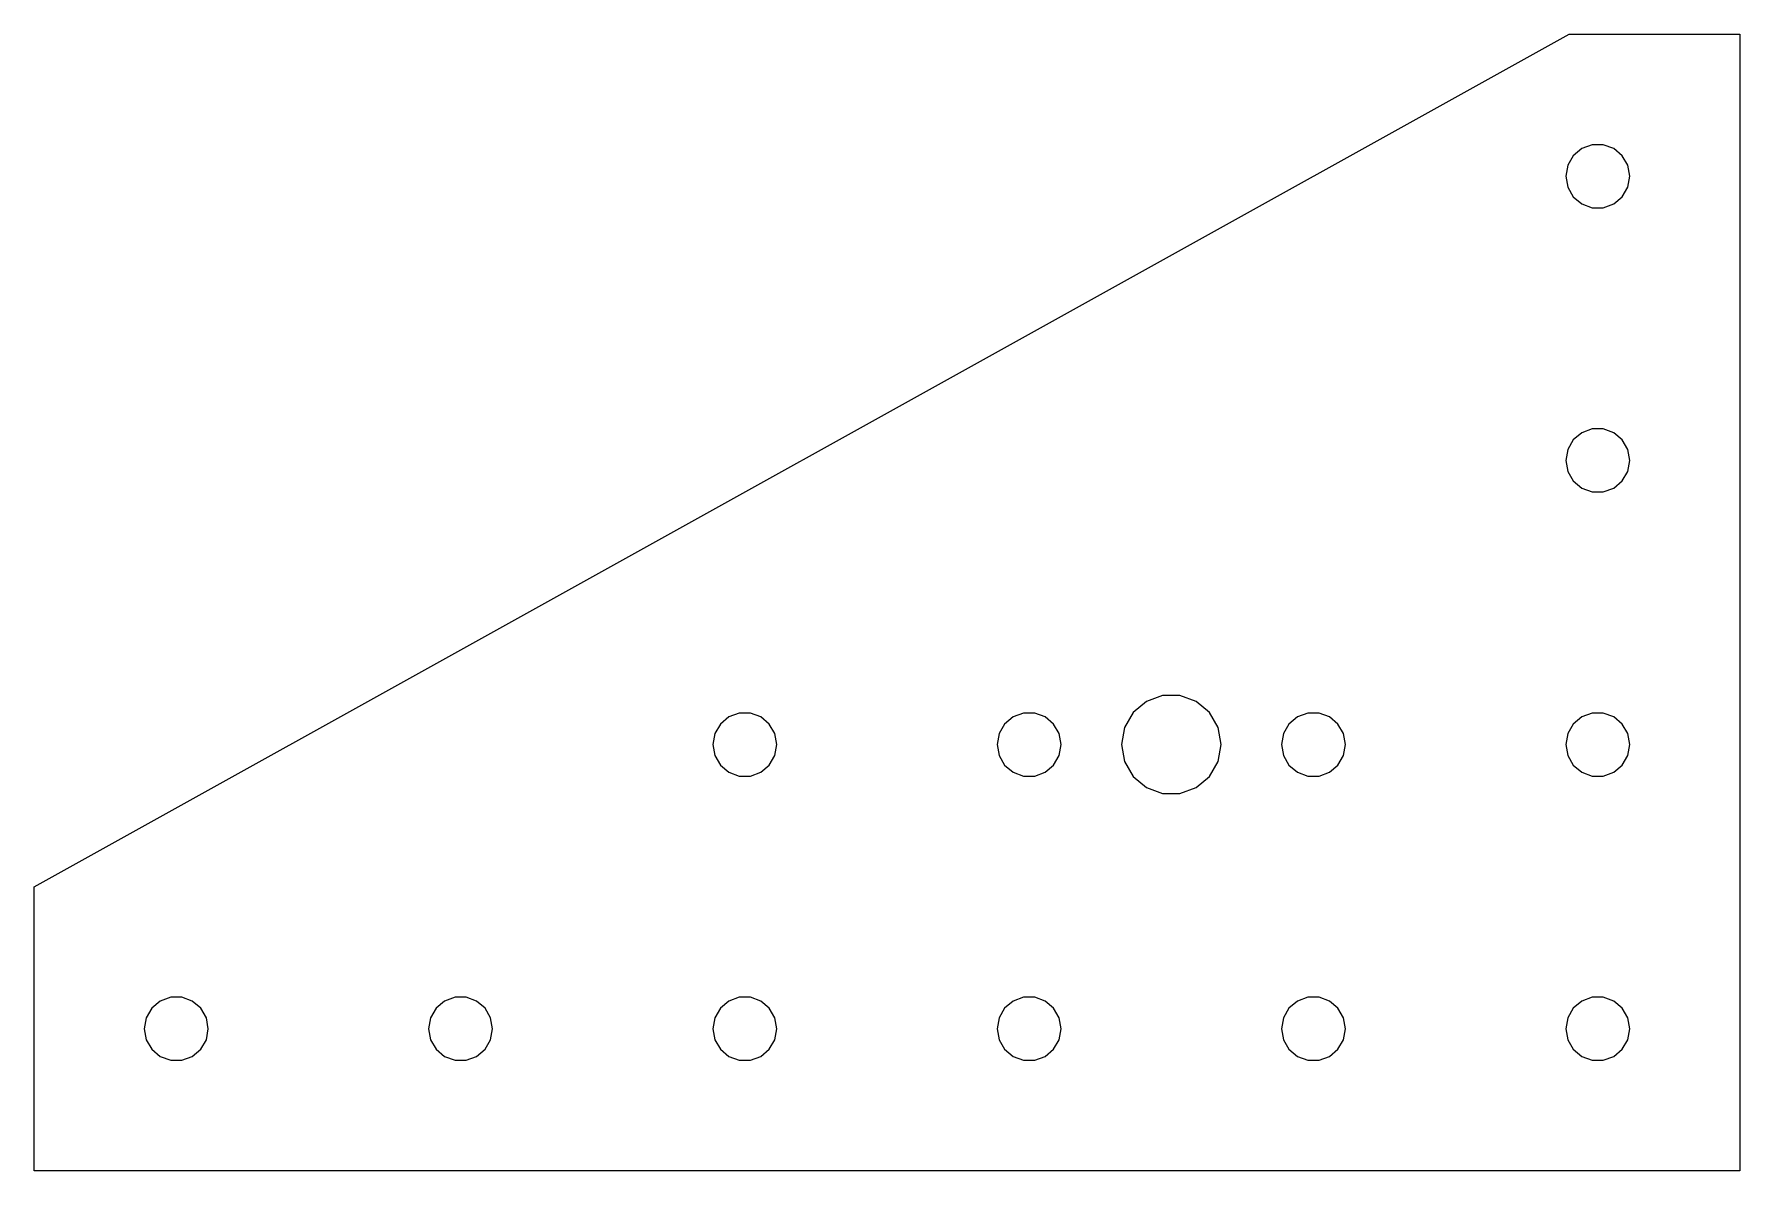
# Model space of a CAD drawing. Header units: inches. Extents: x 12.1 to 36.1, y 5.5 to 21.5.
import ezdxf

# ---------------------------------------------------------------- set-up
doc = ezdxf.new("R2010")
doc.units = ezdxf.units.IN
doc.header["$MEASUREMENT"] = 0

# ---------------------------------------------------------------- blocks, each defined once
blk = doc.blocks.new('block 2')
at = {"color": 7, "lineweight": 25}
blk.add_lwpolyline([(30.017, 11.972), (29.87, 11.919)], dxfattribs=at)
blk = doc.blocks.new('block 3')
at = {"color": 7, "lineweight": 25}
blk.add_lwpolyline([(28.445, 12.135), (28.216, 12.218)], dxfattribs=at)
blk = doc.blocks.new('block 4')
at = {"color": 7, "lineweight": 25}
blk.add_lwpolyline([(34.017, 15.972), (33.87, 15.919)], dxfattribs=at)
blk = doc.blocks.new('block 5')
at = {"color": 7, "lineweight": 25}
blk.add_lwpolyline([(13.87, 7.919), (13.75, 7.818)], dxfattribs=at)
blk = doc.blocks.new('block 6')
at = {"color": 7, "lineweight": 25}
blk.add_lwpolyline([(13.75, 7.818), (13.672, 7.683)], dxfattribs=at)
blk = doc.blocks.new('block 7')
at = {"color": 7, "lineweight": 25}
blk.add_lwpolyline([(33.87, 19.139), (34.017, 19.086)], dxfattribs=at)
blk = doc.blocks.new('block 8')
at = {"color": 7, "lineweight": 25}
blk.add_lwpolyline([(22.518, 7.375), (22.545, 7.529)], dxfattribs=at)
blk = doc.blocks.new('block 9')
at = {"color": 7, "lineweight": 25}
blk.add_lwpolyline([(14.017, 7.972), (13.87, 7.919)], dxfattribs=at)
blk = doc.blocks.new('block 10')
at = {"color": 7, "lineweight": 25}
blk.add_lwpolyline([(25.672, 7.683), (25.645, 7.529)], dxfattribs=at)
blk = doc.blocks.new('block 11')
at = {"color": 7, "lineweight": 25}
blk.add_lwpolyline([(13.672, 7.683), (13.645, 7.529)], dxfattribs=at)
blk = doc.blocks.new('block 12')
at = {"color": 7, "lineweight": 25}
blk.add_lwpolyline([(29.672, 11.683), (29.645, 11.529)], dxfattribs=at)
blk = doc.blocks.new('block 13')
at = {"color": 7, "lineweight": 25}
blk.add_lwpolyline([(14.173, 7.972), (14.017, 7.972)], dxfattribs=at)
blk = doc.blocks.new('block 14')
at = {"color": 7, "lineweight": 25}
blk.add_lwpolyline([(33.672, 15.683), (33.645, 15.529)], dxfattribs=at)
blk = doc.blocks.new('block 15')
at = {"color": 7, "lineweight": 25}
blk.add_lwpolyline([(14.32, 7.919), (14.173, 7.972)], dxfattribs=at)
blk = doc.blocks.new('block 16')
at = {"color": 7, "lineweight": 25}
blk.add_lwpolyline([(26.017, 11.086), (26.173, 11.086)], dxfattribs=at)
blk = doc.blocks.new('block 17')
at = {"color": 7, "lineweight": 25}
blk.add_lwpolyline([(26.173, 7.972), (26.017, 7.972)], dxfattribs=at)
blk = doc.blocks.new('block 18')
at = {"color": 7, "lineweight": 25}
blk.add_lwpolyline([(13.672, 7.375), (13.75, 7.24)], dxfattribs=at)
blk = doc.blocks.new('block 19')
at = {"color": 7, "lineweight": 25}
blk.add_lwpolyline([(13.645, 7.529), (13.672, 7.375)], dxfattribs=at)
blk = doc.blocks.new('block 20')
at = {"color": 7, "lineweight": 25}
blk.add_lwpolyline([(30.173, 11.972), (30.017, 11.972)], dxfattribs=at)
blk = doc.blocks.new('block 21')
at = {"color": 7, "lineweight": 25}
blk.add_lwpolyline([(12.095, 5.529), (12.095, 9.529)], dxfattribs=at)
blk = doc.blocks.new('block 22')
at = {"color": 7, "lineweight": 25}
blk.add_lwpolyline([(34.173, 15.972), (34.017, 15.972)], dxfattribs=at)
blk = doc.blocks.new('block 23')
at = {"color": 7, "lineweight": 25}
blk.add_lwpolyline([(13.75, 7.24), (13.87, 7.139)], dxfattribs=at)
blk = doc.blocks.new('block 24')
at = {"color": 7, "lineweight": 25}
blk.add_lwpolyline([(34.017, 19.086), (34.173, 19.086)], dxfattribs=at)
blk = doc.blocks.new('block 25')
at = {"color": 7, "lineweight": 25}
blk.add_lwpolyline([(25.645, 7.529), (25.672, 7.375)], dxfattribs=at)
blk = doc.blocks.new('block 26')
at = {"color": 7, "lineweight": 25}
blk.add_lwpolyline([(22.439, 7.24), (22.518, 7.375)], dxfattribs=at)
blk = doc.blocks.new('block 27')
at = {"color": 7, "lineweight": 25}
blk.add_lwpolyline([(13.87, 7.139), (14.017, 7.086)], dxfattribs=at)
blk = doc.blocks.new('block 28')
at = {"color": 7, "lineweight": 25}
blk.add_lwpolyline([(29.645, 11.529), (29.672, 11.375)], dxfattribs=at)
blk = doc.blocks.new('block 29')
at = {"color": 7, "lineweight": 25}
blk.add_lwpolyline([(28.753, 11.29), (28.795, 11.529)], dxfattribs=at)
blk = doc.blocks.new('block 30')
at = {"color": 7, "lineweight": 25}
blk.add_lwpolyline([(33.645, 15.529), (33.672, 15.375)], dxfattribs=at)
blk = doc.blocks.new('block 31')
at = {"color": 7, "lineweight": 25}
blk.add_lwpolyline([(14.017, 7.086), (14.173, 7.086)], dxfattribs=at)
blk = doc.blocks.new('block 32')
at = {"color": 7, "lineweight": 25}
blk.add_lwpolyline([(27.745, 10.923), (27.973, 10.84)], dxfattribs=at)
blk = doc.blocks.new('block 33')
at = {"color": 7, "lineweight": 25}
blk.add_lwpolyline([(14.173, 7.086), (14.32, 7.139)], dxfattribs=at)
blk = doc.blocks.new('block 34')
at = {"color": 7, "lineweight": 25}
blk.add_lwpolyline([(26.32, 7.919), (26.173, 7.972)], dxfattribs=at)
blk = doc.blocks.new('block 35')
at = {"color": 7, "lineweight": 25}
blk.add_lwpolyline([(30.32, 11.919), (30.173, 11.972)], dxfattribs=at)
blk = doc.blocks.new('block 36')
at = {"color": 7, "lineweight": 25}
blk.add_lwpolyline([(34.32, 15.919), (34.173, 15.972)], dxfattribs=at)
blk = doc.blocks.new('block 37')
at = {"color": 7, "lineweight": 25}
blk.add_lwpolyline([(14.518, 7.683), (14.439, 7.818)], dxfattribs=at)
blk = doc.blocks.new('block 38')
at = {"color": 7, "lineweight": 25}
blk.add_lwpolyline([(34.173, 19.086), (34.32, 19.139)], dxfattribs=at)
blk = doc.blocks.new('block 39')
at = {"color": 7, "lineweight": 25}
blk.add_lwpolyline([(22.32, 7.139), (22.439, 7.24)], dxfattribs=at)
blk = doc.blocks.new('block 40')
at = {"color": 7, "lineweight": 25}
blk.add_lwpolyline([(25.672, 7.375), (25.75, 7.24)], dxfattribs=at)
blk = doc.blocks.new('block 41')
at = {"color": 7, "lineweight": 25}
blk.add_lwpolyline([(14.439, 7.818), (14.32, 7.919)], dxfattribs=at)
blk = doc.blocks.new('block 42')
at = {"color": 7, "lineweight": 25}
blk.add_lwpolyline([(17.87, 7.919), (17.75, 7.818)], dxfattribs=at)
blk = doc.blocks.new('block 43')
at = {"color": 7, "lineweight": 25}
blk.add_lwpolyline([(29.672, 11.375), (29.75, 11.24)], dxfattribs=at)
blk = doc.blocks.new('block 44')
at = {"color": 7, "lineweight": 25}
blk.add_lwpolyline([(28.631, 11.079), (28.753, 11.29)], dxfattribs=at)
blk = doc.blocks.new('block 45')
at = {"color": 7, "lineweight": 25}
blk.add_lwpolyline([(21.87, 11.919), (21.75, 11.818)], dxfattribs=at)
blk = doc.blocks.new('block 46')
at = {"color": 7, "lineweight": 25}
blk.add_lwpolyline([(33.672, 15.375), (33.75, 15.24)], dxfattribs=at)
blk = doc.blocks.new('block 47')
at = {"color": 7, "lineweight": 25}
blk.add_lwpolyline([(14.545, 7.529), (14.518, 7.683)], dxfattribs=at)
blk = doc.blocks.new('block 48')
at = {"color": 7, "lineweight": 25}
blk.add_lwpolyline([(17.75, 7.818), (17.672, 7.683)], dxfattribs=at)
blk = doc.blocks.new('block 49')
at = {"color": 7, "lineweight": 25}
blk.add_lwpolyline([(26.439, 7.818), (26.32, 7.919)], dxfattribs=at)
blk = doc.blocks.new('block 50')
at = {"color": 7, "lineweight": 25}
blk.add_lwpolyline([(21.75, 11.818), (21.672, 11.683)], dxfattribs=at)
blk = doc.blocks.new('block 51')
at = {"color": 7, "lineweight": 25}
blk.add_lwpolyline([(18.017, 7.972), (17.87, 7.919)], dxfattribs=at)
blk = doc.blocks.new('block 52')
at = {"color": 7, "lineweight": 25}
blk.add_lwpolyline([(30.439, 11.818), (30.32, 11.919)], dxfattribs=at)
blk = doc.blocks.new('block 53')
at = {"color": 7, "lineweight": 25}
blk.add_lwpolyline([(34.32, 19.139), (34.439, 19.24)], dxfattribs=at)
blk = doc.blocks.new('block 54')
at = {"color": 7, "lineweight": 25}
blk.add_lwpolyline([(14.518, 7.375), (14.545, 7.529)], dxfattribs=at)
blk = doc.blocks.new('block 55')
at = {"color": 7, "lineweight": 25}
blk.add_lwpolyline([(34.439, 15.818), (34.32, 15.919)], dxfattribs=at)
blk = doc.blocks.new('block 56')
at = {"color": 7, "lineweight": 25}
blk.add_lwpolyline([(22.173, 7.086), (22.32, 7.139)], dxfattribs=at)
blk = doc.blocks.new('block 57')
at = {"color": 7, "lineweight": 25}
blk.add_lwpolyline([(17.672, 7.683), (17.645, 7.529)], dxfattribs=at)
blk = doc.blocks.new('block 58')
at = {"color": 7, "lineweight": 25}
blk.add_lwpolyline([(25.75, 7.24), (25.87, 7.139)], dxfattribs=at)
blk = doc.blocks.new('block 59')
at = {"color": 7, "lineweight": 25}
blk.add_lwpolyline([(21.672, 11.683), (21.645, 11.529)], dxfattribs=at)
blk = doc.blocks.new('block 60')
at = {"color": 7, "lineweight": 25}
blk.add_lwpolyline([(18.173, 7.972), (18.017, 7.972)], dxfattribs=at)
blk = doc.blocks.new('block 61')
at = {"color": 7, "lineweight": 25}
blk.add_lwpolyline([(29.75, 11.24), (29.87, 11.139)], dxfattribs=at)
blk = doc.blocks.new('block 62')
at = {"color": 7, "lineweight": 25}
blk.add_lwpolyline([(28.445, 10.923), (28.631, 11.079)], dxfattribs=at)
blk = doc.blocks.new('block 63')
at = {"color": 7, "lineweight": 25}
blk.add_lwpolyline([(14.439, 7.24), (14.518, 7.375)], dxfattribs=at)
blk = doc.blocks.new('block 64')
at = {"color": 7, "lineweight": 25}
blk.add_lwpolyline([(17.645, 7.529), (17.672, 7.375)], dxfattribs=at)
blk = doc.blocks.new('block 65')
at = {"color": 7, "lineweight": 25}
blk.add_lwpolyline([(21.645, 11.529), (21.672, 11.375)], dxfattribs=at)
blk = doc.blocks.new('block 66')
at = {"color": 7, "lineweight": 25}
blk.add_lwpolyline([(34.439, 19.24), (34.518, 19.375)], dxfattribs=at)
blk = doc.blocks.new('block 67')
at = {"color": 7, "lineweight": 25}
blk.add_lwpolyline([(18.32, 7.919), (18.173, 7.972)], dxfattribs=at)
blk = doc.blocks.new('block 68')
at = {"color": 7, "lineweight": 25}
blk.add_lwpolyline([(34.518, 15.683), (34.439, 15.818)], dxfattribs=at)
blk = doc.blocks.new('block 69')
at = {"color": 7, "lineweight": 25}
blk.add_lwpolyline([(25.87, 7.139), (26.017, 7.086)], dxfattribs=at)
blk = doc.blocks.new('block 70')
at = {"color": 7, "lineweight": 25}
blk.add_lwpolyline([(29.87, 11.139), (30.017, 11.086)], dxfattribs=at)
blk = doc.blocks.new('block 71')
at = {"color": 7, "lineweight": 25}
blk.add_lwpolyline([(14.32, 7.139), (14.439, 7.24)], dxfattribs=at)
blk = doc.blocks.new('block 72')
at = {"color": 7, "lineweight": 25}
blk.add_lwpolyline([(17.672, 7.375), (17.75, 7.24)], dxfattribs=at)
blk = doc.blocks.new('block 73')
at = {"color": 7, "lineweight": 25}
blk.add_lwpolyline([(21.672, 11.375), (21.75, 11.24)], dxfattribs=at)
blk = doc.blocks.new('block 74')
at = {"color": 7, "lineweight": 25}
blk.add_lwpolyline([(18.439, 7.818), (18.32, 7.919)], dxfattribs=at)
blk = doc.blocks.new('block 75')
at = {"color": 7, "lineweight": 25}
blk.add_lwpolyline([(34.545, 15.529), (34.518, 15.683)], dxfattribs=at)
blk = doc.blocks.new('block 76')
at = {"color": 7, "lineweight": 25}
blk.add_lwpolyline([(17.75, 7.24), (17.87, 7.139)], dxfattribs=at)
blk = doc.blocks.new('block 77')
at = {"color": 7, "lineweight": 25}
blk.add_lwpolyline([(17.87, 7.139), (18.017, 7.086)], dxfattribs=at)
blk = doc.blocks.new('block 78')
at = {"color": 7, "lineweight": 25}
blk.add_lwpolyline([(18.017, 7.086), (18.173, 7.086)], dxfattribs=at)
blk = doc.blocks.new('block 79')
at = {"color": 7, "lineweight": 25}
blk.add_lwpolyline([(27.973, 10.84), (28.216, 10.84)], dxfattribs=at)
blk = doc.blocks.new('block 80')
at = {"color": 7, "lineweight": 25}
blk.add_lwpolyline([(22.017, 11.972), (21.87, 11.919)], dxfattribs=at)
blk = doc.blocks.new('block 81')
at = {"color": 7, "lineweight": 25}
blk.add_lwpolyline([(22.173, 11.972), (22.017, 11.972)], dxfattribs=at)
blk = doc.blocks.new('block 82')
at = {"color": 7, "lineweight": 25}
blk.add_lwpolyline([(30.518, 11.683), (30.439, 11.818)], dxfattribs=at)
blk = doc.blocks.new('block 83')
at = {"color": 7, "lineweight": 25}
blk.add_lwpolyline([(12.095, 9.529), (33.695, 21.529)], dxfattribs=at)
blk = doc.blocks.new('block 84')
at = {"color": 7, "lineweight": 25}
blk.add_lwpolyline([(28.216, 10.84), (28.445, 10.923)], dxfattribs=at)
blk = doc.blocks.new('block 85')
at = {"color": 7, "lineweight": 25}
blk.add_lwpolyline([(29.87, 7.919), (29.75, 7.818)], dxfattribs=at)
blk = doc.blocks.new('block 86')
at = {"color": 7, "lineweight": 25}
blk.add_lwpolyline([(18.518, 7.683), (18.439, 7.818)], dxfattribs=at)
blk = doc.blocks.new('block 87')
at = {"color": 7, "lineweight": 25}
blk.add_lwpolyline([(33.75, 15.24), (33.87, 15.139)], dxfattribs=at)
blk = doc.blocks.new('block 88')
at = {"color": 7, "lineweight": 25}
blk.add_lwpolyline([(33.87, 11.919), (33.75, 11.818)], dxfattribs=at)
blk = doc.blocks.new('block 89')
at = {"color": 7, "lineweight": 25}
blk.add_lwpolyline([(22.518, 11.683), (22.439, 11.818)], dxfattribs=at)
blk = doc.blocks.new('block 90')
at = {"color": 7, "lineweight": 25}
blk.add_lwpolyline([(26.518, 7.683), (26.439, 7.818)], dxfattribs=at)
blk = doc.blocks.new('block 91')
at = {"color": 7, "lineweight": 25}
blk.add_lwpolyline([(29.75, 7.818), (29.672, 7.683)], dxfattribs=at)
blk = doc.blocks.new('block 92')
at = {"color": 7, "lineweight": 25}
blk.add_lwpolyline([(30.545, 11.529), (30.518, 11.683)], dxfattribs=at)
blk = doc.blocks.new('block 93')
at = {"color": 7, "lineweight": 25}
blk.add_lwpolyline([(33.75, 11.818), (33.672, 11.683)], dxfattribs=at)
blk = doc.blocks.new('block 94')
at = {"color": 7, "lineweight": 25}
blk.add_lwpolyline([(21.87, 7.919), (21.75, 7.818)], dxfattribs=at)
blk = doc.blocks.new('block 95')
at = {"color": 7, "lineweight": 25}
blk.add_lwpolyline([(30.017, 7.972), (29.87, 7.919)], dxfattribs=at)
blk = doc.blocks.new('block 96')
at = {"color": 7, "lineweight": 25}
blk.add_lwpolyline([(21.75, 11.24), (21.87, 11.139)], dxfattribs=at)
blk = doc.blocks.new('block 97')
at = {"color": 7, "lineweight": 25}
blk.add_lwpolyline([(22.439, 11.818), (22.32, 11.919)], dxfattribs=at)
blk = doc.blocks.new('block 98')
at = {"color": 7, "lineweight": 25}
blk.add_lwpolyline([(25.87, 11.919), (25.75, 11.818)], dxfattribs=at)
blk = doc.blocks.new('block 99')
at = {"color": 7, "lineweight": 25}
blk.add_lwpolyline([(34.017, 11.972), (33.87, 11.919)], dxfattribs=at)
blk = doc.blocks.new('block 100')
at = {"color": 7, "lineweight": 25}
blk.add_lwpolyline([(33.87, 19.919), (33.75, 19.818)], dxfattribs=at)
blk = doc.blocks.new('block 101')
at = {"color": 7, "lineweight": 25}
blk.add_lwpolyline([(21.75, 7.818), (21.672, 7.683)], dxfattribs=at)
blk = doc.blocks.new('block 102')
at = {"color": 7, "lineweight": 25}
blk.add_lwpolyline([(33.87, 15.139), (34.017, 15.086)], dxfattribs=at)
blk = doc.blocks.new('block 103')
at = {"color": 7, "lineweight": 25}
blk.add_lwpolyline([(18.545, 7.529), (18.518, 7.683)], dxfattribs=at)
blk = doc.blocks.new('block 104')
at = {"color": 7, "lineweight": 25}
blk.add_lwpolyline([(29.672, 7.683), (29.645, 7.529)], dxfattribs=at)
blk = doc.blocks.new('block 105')
at = {"color": 7, "lineweight": 25}
blk.add_lwpolyline([(26.518, 7.375), (26.545, 7.529)], dxfattribs=at)
blk = doc.blocks.new('block 106')
at = {"color": 7, "lineweight": 25}
blk.add_lwpolyline([(22.545, 11.529), (22.518, 11.683)], dxfattribs=at)
blk = doc.blocks.new('block 107')
at = {"color": 7, "lineweight": 25}
blk.add_lwpolyline([(26.545, 7.529), (26.518, 7.683)], dxfattribs=at)
blk = doc.blocks.new('block 108')
at = {"color": 7, "lineweight": 25}
blk.add_lwpolyline([(25.75, 11.818), (25.672, 11.683)], dxfattribs=at)
blk = doc.blocks.new('block 109')
at = {"color": 7, "lineweight": 25}
blk.add_lwpolyline([(30.518, 11.375), (30.545, 11.529)], dxfattribs=at)
blk = doc.blocks.new('block 110')
at = {"color": 7, "lineweight": 25}
blk.add_lwpolyline([(33.75, 19.818), (33.672, 19.683)], dxfattribs=at)
blk = doc.blocks.new('block 111')
at = {"color": 7, "lineweight": 25}
blk.add_lwpolyline([(33.672, 11.683), (33.645, 11.529)], dxfattribs=at)
blk = doc.blocks.new('block 112')
at = {"color": 7, "lineweight": 25}
blk.add_lwpolyline([(22.017, 7.972), (21.87, 7.919)], dxfattribs=at)
blk = doc.blocks.new('block 113')
at = {"color": 7, "lineweight": 25}
blk.add_lwpolyline([(30.173, 7.972), (30.017, 7.972)], dxfattribs=at)
blk = doc.blocks.new('block 114')
at = {"color": 7, "lineweight": 25}
blk.add_lwpolyline([(21.87, 11.139), (22.017, 11.086)], dxfattribs=at)
blk = doc.blocks.new('block 115')
at = {"color": 7, "lineweight": 25}
blk.add_lwpolyline([(30.017, 11.086), (30.173, 11.086)], dxfattribs=at)
blk = doc.blocks.new('block 116')
at = {"color": 7, "lineweight": 25}
blk.add_lwpolyline([(22.32, 11.919), (22.173, 11.972)], dxfattribs=at)
blk = doc.blocks.new('block 117')
at = {"color": 7, "lineweight": 25}
blk.add_lwpolyline([(26.017, 11.972), (25.87, 11.919)], dxfattribs=at)
blk = doc.blocks.new('block 118')
at = {"color": 7, "lineweight": 25}
blk.add_lwpolyline([(34.173, 11.972), (34.017, 11.972)], dxfattribs=at)
blk = doc.blocks.new('block 119')
at = {"color": 7, "lineweight": 25}
blk.add_lwpolyline([(34.017, 15.086), (34.173, 15.086)], dxfattribs=at)
blk = doc.blocks.new('block 120')
at = {"color": 7, "lineweight": 25}
blk.add_lwpolyline([(34.017, 19.972), (33.87, 19.919)], dxfattribs=at)
blk = doc.blocks.new('block 121')
at = {"color": 7, "lineweight": 25}
blk.add_lwpolyline([(18.518, 7.375), (18.545, 7.529)], dxfattribs=at)
blk = doc.blocks.new('block 122')
at = {"color": 7, "lineweight": 25}
blk.add_lwpolyline([(29.645, 7.529), (29.672, 7.375)], dxfattribs=at)
blk = doc.blocks.new('block 123')
at = {"color": 7, "lineweight": 25}
blk.add_lwpolyline([(21.672, 7.683), (21.645, 7.529)], dxfattribs=at)
blk = doc.blocks.new('block 124')
at = {"color": 7, "lineweight": 25}
blk.add_lwpolyline([(33.645, 11.529), (33.672, 11.375)], dxfattribs=at)
blk = doc.blocks.new('block 125')
at = {"color": 7, "lineweight": 25}
blk.add_lwpolyline([(25.672, 11.683), (25.645, 11.529)], dxfattribs=at)
blk = doc.blocks.new('block 126')
at = {"color": 7, "lineweight": 25}
blk.add_lwpolyline([(30.439, 11.24), (30.518, 11.375)], dxfattribs=at)
blk = doc.blocks.new('block 127')
at = {"color": 7, "lineweight": 25}
blk.add_lwpolyline([(22.518, 11.375), (22.545, 11.529)], dxfattribs=at)
blk = doc.blocks.new('block 128')
at = {"color": 7, "lineweight": 25}
blk.add_lwpolyline([(33.672, 19.683), (33.645, 19.529)], dxfattribs=at)
blk = doc.blocks.new('block 129')
at = {"color": 7, "lineweight": 25}
blk.add_lwpolyline([(30.32, 7.919), (30.173, 7.972)], dxfattribs=at)
blk = doc.blocks.new('block 130')
at = {"color": 7, "lineweight": 25}
blk.add_lwpolyline([(30.32, 11.139), (30.439, 11.24)], dxfattribs=at)
blk = doc.blocks.new('block 131')
at = {"color": 7, "lineweight": 25}
blk.add_lwpolyline([(30.173, 11.086), (30.32, 11.139)], dxfattribs=at)
blk = doc.blocks.new('block 132')
at = {"color": 7, "lineweight": 25}
blk.add_lwpolyline([(22.173, 7.972), (22.017, 7.972)], dxfattribs=at)
blk = doc.blocks.new('block 133')
at = {"color": 7, "lineweight": 25}
blk.add_lwpolyline([(34.32, 11.919), (34.173, 11.972)], dxfattribs=at)
blk = doc.blocks.new('block 134')
at = {"color": 7, "lineweight": 25}
blk.add_lwpolyline([(22.017, 11.086), (22.173, 11.086)], dxfattribs=at)
blk = doc.blocks.new('block 135')
at = {"color": 7, "lineweight": 25}
blk.add_lwpolyline([(34.173, 15.086), (34.32, 15.139)], dxfattribs=at)
blk = doc.blocks.new('block 136')
at = {"color": 7, "lineweight": 25}
blk.add_lwpolyline([(34.173, 19.972), (34.017, 19.972)], dxfattribs=at)
blk = doc.blocks.new('block 137')
at = {"color": 7, "lineweight": 25}
blk.add_lwpolyline([(29.672, 7.375), (29.75, 7.24)], dxfattribs=at)
blk = doc.blocks.new('block 138')
at = {"color": 7, "lineweight": 25}
blk.add_lwpolyline([(26.439, 7.24), (26.518, 7.375)], dxfattribs=at)
blk = doc.blocks.new('block 139')
at = {"color": 7, "lineweight": 25}
blk.add_lwpolyline([(18.439, 7.24), (18.518, 7.375)], dxfattribs=at)
blk = doc.blocks.new('block 140')
at = {"color": 7, "lineweight": 25}
blk.add_lwpolyline([(26.32, 7.139), (26.439, 7.24)], dxfattribs=at)
blk = doc.blocks.new('block 141')
at = {"color": 7, "lineweight": 25}
blk.add_lwpolyline([(21.645, 7.529), (21.672, 7.375)], dxfattribs=at)
blk = doc.blocks.new('block 142')
at = {"color": 7, "lineweight": 25}
blk.add_lwpolyline([(33.672, 11.375), (33.75, 11.24)], dxfattribs=at)
blk = doc.blocks.new('block 143')
at = {"color": 7, "lineweight": 25}
blk.add_lwpolyline([(30.439, 7.818), (30.32, 7.919)], dxfattribs=at)
blk = doc.blocks.new('block 144')
at = {"color": 7, "lineweight": 25}
blk.add_lwpolyline([(25.645, 11.529), (25.672, 11.375)], dxfattribs=at)
blk = doc.blocks.new('block 145')
at = {"color": 7, "lineweight": 25}
blk.add_lwpolyline([(22.439, 11.24), (22.518, 11.375)], dxfattribs=at)
blk = doc.blocks.new('block 146')
at = {"color": 7, "lineweight": 25}
blk.add_lwpolyline([(34.439, 11.818), (34.32, 11.919)], dxfattribs=at)
blk = doc.blocks.new('block 147')
at = {"color": 7, "lineweight": 25}
blk.add_lwpolyline([(22.32, 7.919), (22.173, 7.972)], dxfattribs=at)
blk = doc.blocks.new('block 148')
at = {"color": 7, "lineweight": 25}
blk.add_lwpolyline([(34.32, 15.139), (34.439, 15.24)], dxfattribs=at)
blk = doc.blocks.new('block 149')
at = {"color": 7, "lineweight": 25}
blk.add_lwpolyline([(22.173, 11.086), (22.32, 11.139)], dxfattribs=at)
blk = doc.blocks.new('block 150')
at = {"color": 7, "lineweight": 25}
blk.add_lwpolyline([(29.75, 7.24), (29.87, 7.139)], dxfattribs=at)
blk = doc.blocks.new('block 151')
at = {"color": 7, "lineweight": 25}
blk.add_lwpolyline([(26.173, 7.086), (26.32, 7.139)], dxfattribs=at)
blk = doc.blocks.new('block 152')
at = {"color": 7, "lineweight": 25}
blk.add_lwpolyline([(34.32, 19.919), (34.173, 19.972)], dxfattribs=at)
blk = doc.blocks.new('block 153')
at = {"color": 7, "lineweight": 25}
blk.add_lwpolyline([(18.32, 7.139), (18.439, 7.24)], dxfattribs=at)
blk = doc.blocks.new('block 154')
at = {"color": 7, "lineweight": 25}
blk.add_lwpolyline([(34.518, 11.683), (34.439, 11.818)], dxfattribs=at)
blk = doc.blocks.new('block 155')
at = {"color": 7, "lineweight": 25}
blk.add_lwpolyline([(21.672, 7.375), (21.75, 7.24)], dxfattribs=at)
blk = doc.blocks.new('block 156')
at = {"color": 7, "lineweight": 25}
blk.add_lwpolyline([(34.439, 15.24), (34.518, 15.375)], dxfattribs=at)
blk = doc.blocks.new('block 157')
at = {"color": 7, "lineweight": 25}
blk.add_lwpolyline([(29.87, 7.139), (30.017, 7.086)], dxfattribs=at)
blk = doc.blocks.new('block 158')
at = {"color": 7, "lineweight": 25}
blk.add_lwpolyline([(25.672, 11.375), (25.75, 11.24)], dxfattribs=at)
blk = doc.blocks.new('block 159')
at = {"color": 7, "lineweight": 25}
blk.add_lwpolyline([(33.695, 21.529), (36.095, 21.529)], dxfattribs=at)
blk = doc.blocks.new('block 160')
at = {"color": 7, "lineweight": 25}
blk.add_lwpolyline([(22.32, 11.139), (22.439, 11.24)], dxfattribs=at)
blk = doc.blocks.new('block 161')
at = {"color": 7, "lineweight": 25}
blk.add_lwpolyline([(22.439, 7.818), (22.32, 7.919)], dxfattribs=at)
blk = doc.blocks.new('block 162')
at = {"color": 7, "lineweight": 25}
blk.add_lwpolyline([(34.545, 11.529), (34.518, 11.683)], dxfattribs=at)
blk = doc.blocks.new('block 163')
at = {"color": 7, "lineweight": 25}
blk.add_lwpolyline([(34.518, 15.375), (34.545, 15.529)], dxfattribs=at)
blk = doc.blocks.new('block 164')
at = {"color": 7, "lineweight": 25}
blk.add_lwpolyline([(34.439, 19.818), (34.32, 19.919)], dxfattribs=at)
blk = doc.blocks.new('block 165')
at = {"color": 7, "lineweight": 25}
blk.add_lwpolyline([(21.75, 7.24), (21.87, 7.139)], dxfattribs=at)
blk = doc.blocks.new('block 166')
at = {"color": 7, "lineweight": 25}
blk.add_lwpolyline([(18.173, 7.086), (18.32, 7.139)], dxfattribs=at)
blk = doc.blocks.new('block 167')
at = {"color": 7, "lineweight": 25}
blk.add_lwpolyline([(34.518, 19.683), (34.439, 19.818)], dxfattribs=at)
blk = doc.blocks.new('block 168')
at = {"color": 7, "lineweight": 25}
blk.add_lwpolyline([(21.87, 7.139), (22.017, 7.086)], dxfattribs=at)
blk = doc.blocks.new('block 169')
at = {"color": 7, "lineweight": 25}
blk.add_lwpolyline([(30.518, 7.683), (30.439, 7.818)], dxfattribs=at)
blk = doc.blocks.new('block 170')
at = {"color": 7, "lineweight": 25}
blk.add_lwpolyline([(33.87, 7.919), (33.75, 7.818)], dxfattribs=at)
blk = doc.blocks.new('block 171')
at = {"color": 7, "lineweight": 25}
blk.add_lwpolyline([(34.545, 19.529), (34.518, 19.683)], dxfattribs=at)
blk = doc.blocks.new('block 172')
at = {"color": 7, "lineweight": 25}
blk.add_lwpolyline([(33.75, 11.24), (33.87, 11.139)], dxfattribs=at)
blk = doc.blocks.new('block 173')
at = {"color": 7, "lineweight": 25}
blk.add_lwpolyline([(33.75, 7.818), (33.672, 7.683)], dxfattribs=at)
blk = doc.blocks.new('block 174')
at = {"color": 7, "lineweight": 25}
blk.add_lwpolyline([(30.545, 7.529), (30.518, 7.683)], dxfattribs=at)
blk = doc.blocks.new('block 175')
at = {"color": 7, "lineweight": 25}
blk.add_lwpolyline([(34.017, 7.972), (33.87, 7.919)], dxfattribs=at)
blk = doc.blocks.new('block 176')
at = {"color": 7, "lineweight": 25}
blk.add_lwpolyline([(33.87, 11.139), (34.017, 11.086)], dxfattribs=at)
blk = doc.blocks.new('block 177')
at = {"color": 7, "lineweight": 25}
blk.add_lwpolyline([(33.672, 7.683), (33.645, 7.529)], dxfattribs=at)
blk = doc.blocks.new('block 178')
at = {"color": 7, "lineweight": 25}
blk.add_lwpolyline([(34.518, 19.375), (34.545, 19.529)], dxfattribs=at)
blk = doc.blocks.new('block 179')
at = {"color": 7, "lineweight": 25}
blk.add_lwpolyline([(34.017, 11.086), (34.173, 11.086)], dxfattribs=at)
blk = doc.blocks.new('block 180')
at = {"color": 7, "lineweight": 25}
blk.add_lwpolyline([(34.173, 7.972), (34.017, 7.972)], dxfattribs=at)
blk = doc.blocks.new('block 181')
at = {"color": 7, "lineweight": 25}
blk.add_lwpolyline([(33.645, 7.529), (33.672, 7.375)], dxfattribs=at)
blk = doc.blocks.new('block 182')
at = {"color": 7, "lineweight": 25}
blk.add_lwpolyline([(30.518, 7.375), (30.545, 7.529)], dxfattribs=at)
blk = doc.blocks.new('block 183')
at = {"color": 7, "lineweight": 25}
blk.add_lwpolyline([(30.439, 7.24), (30.518, 7.375)], dxfattribs=at)
blk = doc.blocks.new('block 184')
at = {"color": 7, "lineweight": 25}
blk.add_lwpolyline([(34.173, 11.086), (34.32, 11.139)], dxfattribs=at)
blk = doc.blocks.new('block 185')
at = {"color": 7, "lineweight": 25}
blk.add_lwpolyline([(34.32, 7.919), (34.173, 7.972)], dxfattribs=at)
blk = doc.blocks.new('block 186')
at = {"color": 7, "lineweight": 25}
blk.add_lwpolyline([(30.32, 7.139), (30.439, 7.24)], dxfattribs=at)
blk = doc.blocks.new('block 187')
at = {"color": 7, "lineweight": 25}
blk.add_lwpolyline([(33.672, 7.375), (33.75, 7.24)], dxfattribs=at)
blk = doc.blocks.new('block 188')
at = {"color": 7, "lineweight": 25}
blk.add_lwpolyline([(34.32, 11.139), (34.439, 11.24)], dxfattribs=at)
blk = doc.blocks.new('block 189')
at = {"color": 7, "lineweight": 25}
blk.add_lwpolyline([(26.439, 11.818), (26.32, 11.919)], dxfattribs=at)
blk = doc.blocks.new('block 190')
at = {"color": 7, "lineweight": 25}
blk.add_lwpolyline([(34.439, 7.818), (34.32, 7.919)], dxfattribs=at)
blk = doc.blocks.new('block 191')
at = {"color": 7, "lineweight": 25}
blk.add_lwpolyline([(33.75, 7.24), (33.87, 7.139)], dxfattribs=at)
blk = doc.blocks.new('block 192')
at = {"color": 7, "lineweight": 25}
blk.add_lwpolyline([(34.518, 7.683), (34.439, 7.818)], dxfattribs=at)
blk = doc.blocks.new('block 193')
at = {"color": 7, "lineweight": 25}
blk.add_lwpolyline([(26.32, 11.919), (26.173, 11.972)], dxfattribs=at)
blk = doc.blocks.new('block 194')
at = {"color": 7, "lineweight": 25}
blk.add_lwpolyline([(34.439, 11.24), (34.518, 11.375)], dxfattribs=at)
blk = doc.blocks.new('block 195')
at = {"color": 7, "lineweight": 25}
blk.add_lwpolyline([(27.745, 12.135), (27.558, 11.979)], dxfattribs=at)
blk = doc.blocks.new('block 196')
at = {"color": 7, "lineweight": 25}
blk.add_lwpolyline([(26.518, 11.683), (26.439, 11.818)], dxfattribs=at)
blk = doc.blocks.new('block 197')
at = {"color": 7, "lineweight": 25}
blk.add_lwpolyline([(27.558, 11.979), (27.437, 11.768)], dxfattribs=at)
blk = doc.blocks.new('block 198')
at = {"color": 7, "lineweight": 25}
blk.add_lwpolyline([(27.973, 12.218), (27.745, 12.135)], dxfattribs=at)
blk = doc.blocks.new('block 199')
at = {"color": 7, "lineweight": 25}
blk.add_lwpolyline([(26.173, 11.972), (26.017, 11.972)], dxfattribs=at)
blk = doc.blocks.new('block 200')
at = {"color": 7, "lineweight": 25}
blk.add_lwpolyline([(33.645, 19.529), (33.672, 19.375)], dxfattribs=at)
blk = doc.blocks.new('block 201')
at = {"color": 7, "lineweight": 25}
blk.add_lwpolyline([(26.518, 11.375), (26.545, 11.529)], dxfattribs=at)
blk = doc.blocks.new('block 202')
at = {"color": 7, "lineweight": 25}
blk.add_lwpolyline([(26.545, 11.529), (26.518, 11.683)], dxfattribs=at)
blk = doc.blocks.new('block 203')
at = {"color": 7, "lineweight": 25}
blk.add_lwpolyline([(27.437, 11.768), (27.395, 11.529)], dxfattribs=at)
blk = doc.blocks.new('block 204')
at = {"color": 7, "lineweight": 25}
blk.add_lwpolyline([(34.518, 7.375), (34.545, 7.529)], dxfattribs=at)
blk = doc.blocks.new('block 205')
at = {"color": 7, "lineweight": 25}
blk.add_lwpolyline([(34.439, 7.24), (34.518, 7.375)], dxfattribs=at)
blk = doc.blocks.new('block 206')
at = {"color": 7, "lineweight": 25}
blk.add_lwpolyline([(34.32, 7.139), (34.439, 7.24)], dxfattribs=at)
blk = doc.blocks.new('block 207')
at = {"color": 7, "lineweight": 25}
blk.add_lwpolyline([(34.173, 7.086), (34.32, 7.139)], dxfattribs=at)
blk = doc.blocks.new('block 208')
at = {"color": 7, "lineweight": 25}
blk.add_lwpolyline([(34.017, 7.086), (34.173, 7.086)], dxfattribs=at)
blk = doc.blocks.new('block 209')
at = {"color": 7, "lineweight": 25}
blk.add_lwpolyline([(33.87, 7.139), (34.017, 7.086)], dxfattribs=at)
blk = doc.blocks.new('block 210')
at = {"color": 7, "lineweight": 25}
blk.add_lwpolyline([(34.545, 7.529), (34.518, 7.683)], dxfattribs=at)
blk = doc.blocks.new('block 211')
at = {"color": 7, "lineweight": 25}
blk.add_lwpolyline([(28.216, 12.218), (27.973, 12.218)], dxfattribs=at)
blk = doc.blocks.new('block 212')
at = {"color": 7, "lineweight": 25}
blk.add_lwpolyline([(36.095, 21.529), (36.095, 5.529)], dxfattribs=at)
blk = doc.blocks.new('block 213')
at = {"color": 7, "lineweight": 25}
blk.add_lwpolyline([(26.439, 11.24), (26.518, 11.375)], dxfattribs=at)
blk = doc.blocks.new('block 214')
at = {"color": 7, "lineweight": 25}
blk.add_lwpolyline([(30.173, 7.086), (30.32, 7.139)], dxfattribs=at)
blk = doc.blocks.new('block 215')
at = {"color": 7, "lineweight": 25}
blk.add_lwpolyline([(30.017, 7.086), (30.173, 7.086)], dxfattribs=at)
blk = doc.blocks.new('block 216')
at = {"color": 7, "lineweight": 25}
blk.add_lwpolyline([(34.518, 11.375), (34.545, 11.529)], dxfattribs=at)
blk = doc.blocks.new('block 217')
at = {"color": 7, "lineweight": 25}
blk.add_lwpolyline([(36.095, 5.529), (12.095, 5.529)], dxfattribs=at)
blk = doc.blocks.new('block 218')
at = {"color": 7, "lineweight": 25}
blk.add_lwpolyline([(27.395, 11.529), (27.437, 11.29)], dxfattribs=at)
blk = doc.blocks.new('block 219')
at = {"color": 7, "lineweight": 25}
blk.add_lwpolyline([(26.017, 7.086), (26.173, 7.086)], dxfattribs=at)
blk = doc.blocks.new('block 220')
at = {"color": 7, "lineweight": 25}
blk.add_lwpolyline([(22.017, 7.086), (22.173, 7.086)], dxfattribs=at)
blk = doc.blocks.new('block 221')
at = {"color": 7, "lineweight": 25}
blk.add_lwpolyline([(26.32, 11.139), (26.439, 11.24)], dxfattribs=at)
blk = doc.blocks.new('block 222')
at = {"color": 7, "lineweight": 25}
blk.add_lwpolyline([(27.437, 11.29), (27.558, 11.079)], dxfattribs=at)
blk = doc.blocks.new('block 223')
at = {"color": 7, "lineweight": 25}
blk.add_lwpolyline([(26.173, 11.086), (26.32, 11.139)], dxfattribs=at)
blk = doc.blocks.new('block 224')
at = {"color": 7, "lineweight": 25}
blk.add_lwpolyline([(27.558, 11.079), (27.745, 10.923)], dxfattribs=at)
blk = doc.blocks.new('block 225')
at = {"color": 7, "lineweight": 25}
blk.add_lwpolyline([(22.518, 7.683), (22.439, 7.818)], dxfattribs=at)
blk = doc.blocks.new('block 226')
at = {"color": 7, "lineweight": 25}
blk.add_lwpolyline([(28.753, 11.768), (28.631, 11.979)], dxfattribs=at)
blk = doc.blocks.new('block 227')
at = {"color": 7, "lineweight": 25}
blk.add_lwpolyline([(33.672, 19.375), (33.75, 19.24)], dxfattribs=at)
blk = doc.blocks.new('block 228')
at = {"color": 7, "lineweight": 25}
blk.add_lwpolyline([(25.75, 11.24), (25.87, 11.139)], dxfattribs=at)
blk = doc.blocks.new('block 229')
at = {"color": 7, "lineweight": 25}
blk.add_lwpolyline([(25.87, 7.919), (25.75, 7.818)], dxfattribs=at)
blk = doc.blocks.new('block 230')
at = {"color": 7, "lineweight": 25}
blk.add_lwpolyline([(28.631, 11.979), (28.445, 12.135)], dxfattribs=at)
blk = doc.blocks.new('block 231')
at = {"color": 7, "lineweight": 25}
blk.add_lwpolyline([(29.87, 11.919), (29.75, 11.818)], dxfattribs=at)
blk = doc.blocks.new('block 232')
at = {"color": 7, "lineweight": 25}
blk.add_lwpolyline([(33.87, 15.919), (33.75, 15.818)], dxfattribs=at)
blk = doc.blocks.new('block 233')
at = {"color": 7, "lineweight": 25}
blk.add_lwpolyline([(33.75, 19.24), (33.87, 19.139)], dxfattribs=at)
blk = doc.blocks.new('block 234')
at = {"color": 7, "lineweight": 25}
blk.add_lwpolyline([(22.545, 7.529), (22.518, 7.683)], dxfattribs=at)
blk = doc.blocks.new('block 235')
at = {"color": 7, "lineweight": 25}
blk.add_lwpolyline([(25.75, 7.818), (25.672, 7.683)], dxfattribs=at)
blk = doc.blocks.new('block 236')
at = {"color": 7, "lineweight": 25}
blk.add_lwpolyline([(29.75, 11.818), (29.672, 11.683)], dxfattribs=at)
blk = doc.blocks.new('block 237')
at = {"color": 7, "lineweight": 25}
blk.add_lwpolyline([(28.795, 11.529), (28.753, 11.768)], dxfattribs=at)
blk = doc.blocks.new('block 238')
at = {"color": 7, "lineweight": 25}
blk.add_lwpolyline([(33.75, 15.818), (33.672, 15.683)], dxfattribs=at)
blk = doc.blocks.new('block 239')
at = {"color": 7, "lineweight": 25}
blk.add_lwpolyline([(25.87, 11.139), (26.017, 11.086)], dxfattribs=at)
blk = doc.blocks.new('block 240')
at = {"color": 7, "lineweight": 25}
blk.add_lwpolyline([(26.017, 7.972), (25.87, 7.919)], dxfattribs=at)

msp = doc.modelspace()

# ---------------------------------------------------------------- block references
for name in ['block 83', 'block 159', 'block 212', 'block 120', 'block 136', 'block 152', 'block 128', 'block 110', 'block 100', 'block 164', 'block 167', 'block 171', 'block 200', 'block 178', 'block 227', 'block 233', 'block 53', 'block 66', 'block 7', 'block 24', 'block 38', 'block 232', 'block 4', 'block 22', 'block 36', 'block 55', 'block 14', 'block 238', 'block 68', 'block 75', 'block 30', 'block 46', 'block 156', 'block 163', 'block 87', 'block 102', 'block 135', 'block 148', 'block 119', 'block 195', 'block 198', 'block 211', 'block 3', 'block 230', 'block 50', 'block 45', 'block 80', 'block 81', 'block 116', 'block 97', 'block 89', 'block 108', 'block 98', 'block 117', 'block 199', 'block 193', 'block 189', 'block 196', 'block 203', 'block 197', 'block 226', 'block 237', 'block 236', 'block 231', 'block 2', 'block 20', 'block 35', 'block 52', 'block 82', 'block 93', 'block 88', 'block 99', 'block 118', 'block 133', 'block 146', 'block 154', 'block 59', 'block 65', 'block 106', 'block 127', 'block 125', 'block 144', 'block 202', 'block 201', 'block 218', 'block 29', 'block 12', 'block 28', 'block 92', 'block 109', 'block 111', 'block 124', 'block 162', 'block 216', 'block 73', 'block 145', 'block 158', 'block 213', 'block 222', 'block 44', 'block 43', 'block 126', 'block 142', 'block 194', 'block 96', 'block 114', 'block 134', 'block 149', 'block 160', 'block 228', 'block 239', 'block 16', 'block 223', 'block 221', 'block 224', 'block 62', 'block 61', 'block 70', 'block 115', 'block 131', 'block 130', 'block 172', 'block 176', 'block 179', 'block 184', 'block 188', 'block 32', 'block 79', 'block 84', 'block 21', 'block 9', 'block 13', 'block 15', 'block 51', 'block 60', 'block 67', 'block 112', 'block 132', 'block 147', 'block 240', 'block 17', 'block 34', 'block 95', 'block 113', 'block 129', 'block 175', 'block 180', 'block 185', 'block 11', 'block 6', 'block 5', 'block 41', 'block 37', 'block 47', 'block 57', 'block 48', 'block 42', 'block 74', 'block 86', 'block 103', 'block 123', 'block 101', 'block 94', 'block 161', 'block 225', 'block 234', 'block 10', 'block 235', 'block 229', 'block 49', 'block 90', 'block 107', 'block 104', 'block 91', 'block 85', 'block 143', 'block 169', 'block 174', 'block 177', 'block 173', 'block 170', 'block 190', 'block 192', 'block 210', 'block 19', 'block 54', 'block 64', 'block 121', 'block 141', 'block 8', 'block 25', 'block 105', 'block 122', 'block 182', 'block 181', 'block 204', 'block 18', 'block 23', 'block 71', 'block 63', 'block 72', 'block 76', 'block 153', 'block 139', 'block 155', 'block 165', 'block 39', 'block 26', 'block 40', 'block 58', 'block 140', 'block 138', 'block 137', 'block 150', 'block 186', 'block 183', 'block 187', 'block 191', 'block 206', 'block 205', 'block 27', 'block 31', 'block 33', 'block 77', 'block 78', 'block 166', 'block 168', 'block 220', 'block 56', 'block 69', 'block 219', 'block 151', 'block 157', 'block 215', 'block 214', 'block 209', 'block 208', 'block 207', 'block 217']:
    msp.add_blockref(name, (0, 0))

doc.saveas('drawing.dxf')
